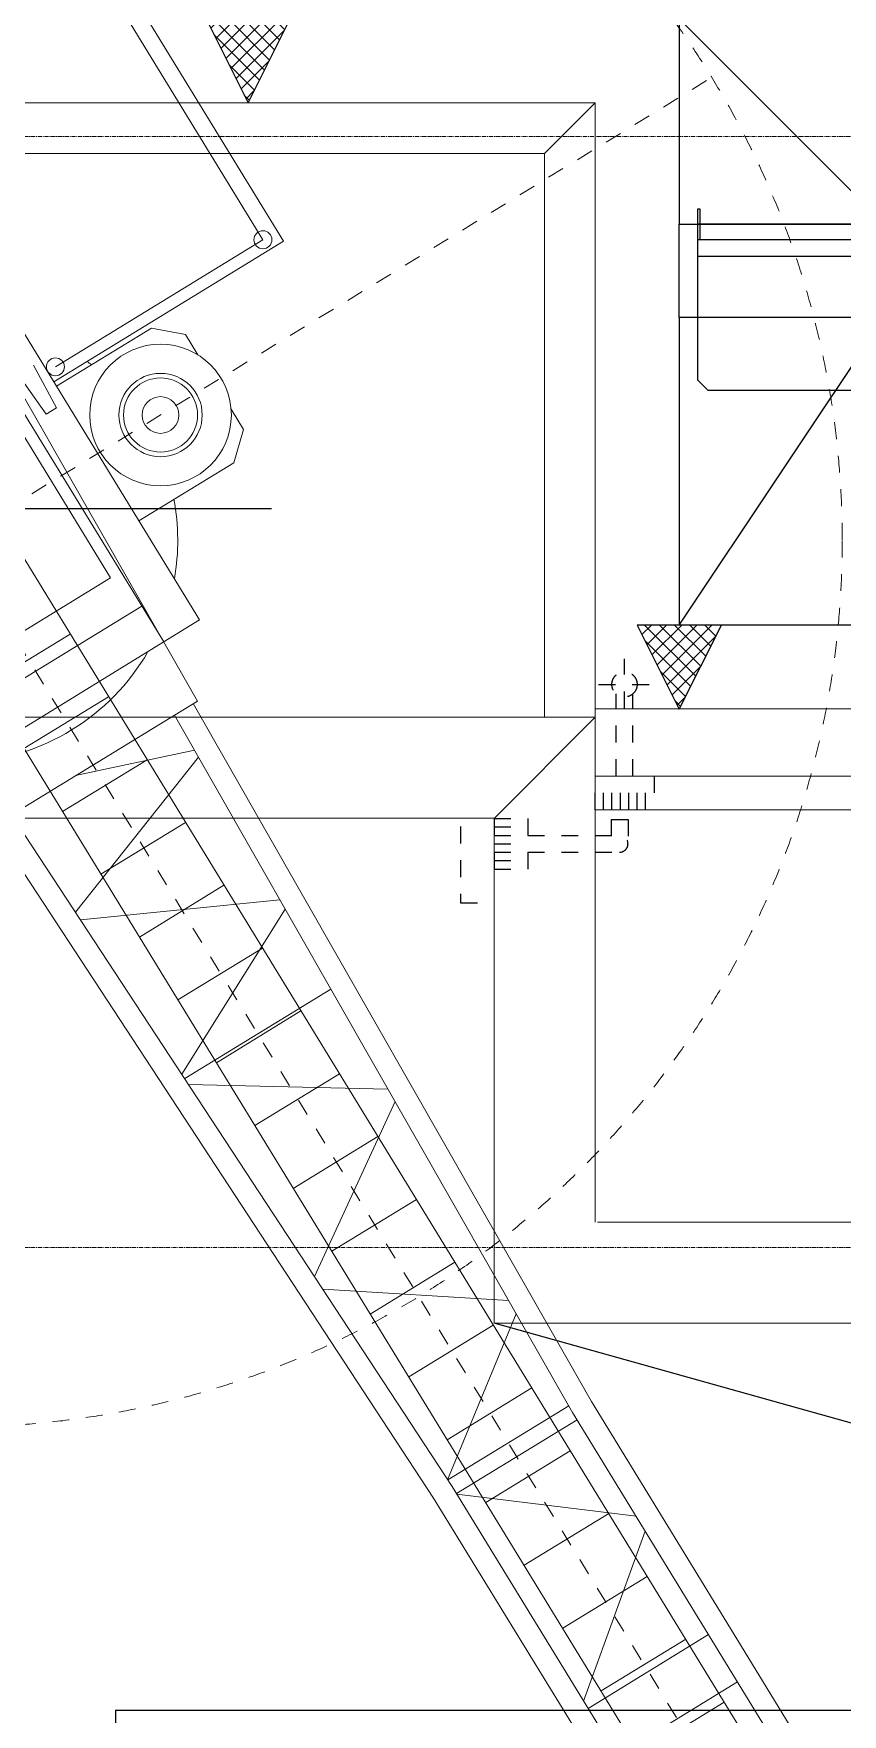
# Model space of a CAD drawing. Header units: millimetres. Extents: x 0 to 79600, y 0 to 55400.
# Drawn here: x 34941 to 37344, y 27415 to 32408 of the extents above; entities that cross this region are included whole.
import ezdxf

# ---------------------------------------------------------------- set-up
doc = ezdxf.new("R2010")
doc.units = ezdxf.units.MM
doc.header["$LTSCALE"] = 50
doc.linetypes.add('CENTER', pattern=[2, 1.25, -0.25, 0.25, -0.25])
doc.linetypes.add('JIS_02_1.0', pattern=[2, 1, -1])
for name, color, linetype in [('ANCHOR', 1, 'Continuous'), ('ASHIBA', 230, 'Continuous'), ('kutai', 7, 'Continuous'), ('kutai3', 253, 'Continuous'), ('kutai4', 252, 'JIS_02_1.0'), ('kutai5', 253, 'JIS_02_1.0'), ('MACHINE', 204, 'Continuous')]:
    doc.layers.add(name, color=color, linetype=linetype)
doc.layers.add('GRID', color=7, linetype='CENTER', lineweight=5)

# ---------------------------------------------------------------- blocks, each defined once
blk = doc.blocks.new('A$C28891C01')
at = {"color": 0, "linetype": 'JIS_02_1.0', "lineweight": -2}
for p, q in [((0, -2634), (0, 2634)), ((15000, 0), (-2634, 0))]:
    blk.add_line(p, q, dxfattribs=at)
at = {"color": 0, "linetype": 'ByBlock', "lineweight": -2}
for p, q in [((-250, 1295), (-2288, 1295)), ((-250, 495), (-250, 1295)), ((-285.168128, 1245.230849), (-2237.970331, 1245.230849)), ((-285.168128, 522.45979), (-285.168128, 1245.230849)), ((-234.361947, 825.503764), (-165.204502, 901.6298)), ((-165.204502, 901.6298), (-94.983466, 901.6298)), ((165.204503, 901.6298), (94.983467, 901.6298)), ((234.361947, 825.503764), (165.204503, 901.6298)), ((-234.361947, 495), (-234.361947, 825.503764)), ((234.361947, 495), (234.361947, 825.503764)), ((-1399.5, 495), (580, 495)), ((-323.74506, 469.406352), (-179.445445, 460.912191)), ((-179.445445, 460.912191), (-179.445445, 424.95379)), ((580, -495), (580, 495)), ((-1939.913542, 447.5), (781.818182, 363.581617)), ((-323.74506, 416.45972), (-179.445445, 424.95379)), ((580, 370), (-603.5, 370)), ((455, 370), (455, -370)), ((781.818182, 363.581617), (781.818182, -363.581616)), ((-335, 335), (335, 335)), ((335, 335), (335, -335)), ((781.818182, 348.560556), (3167.613636, 275)), ((781.818182, 283.531737), (3166.678938, 210)), ((901.851119, 279.830796), (781.818182, -60.913047)), ((925.228287, 279.110014), (1127.427152, -272.875673)), ((1155.114759, -272.021988), (1413.533081, 264.05425)), ((1445.382508, 263.072246), (1702.839786, -255.134138)), ((1718.75, -254.643583), (1718.75, 254.643584)), ((4036.931818, 275), (3167.613636, 275)), ((8866.477273, 275), (4036.931818, 275)), ((1740.086355, -253.985725), (2060.459364, 244.107755)), ((2103.202063, 242.789882), (2421.845463, -232.965239)), ((2466.397006, -231.591594), (2783.161573, 221.824883)), ((2829.570793, 220.39396), (3142.912336, -210.732788)), ((3143.465909, -210.71572), (3143.465909, 210.715721)), ((4036.931818, 210), (3166.678938, 210)), ((3191.761363, -210), (3191.761363, 210)), ((3528.086448, 210), (3193.497337, -210)), ((3914.450562, -210), (3579.867619, 210)), ((3940.340909, 210), (3940.340909, -210)), ((8866.477273, 210), (4036.931818, 210)), ((4104.545454, 210), (4104.545454, -210)), ((-1655.089838, 144.840938), (14903.409091, 144.840938)), ((414.526504, 144.840938), (414.526504, -149.726558)), ((633.392212, -149.726558), (633.392212, 144.840938)), ((852.257921, 144.840938), (852.257921, -149.726558)), ((1071.123631, -149.726558), (1071.123631, 144.840938)), ((1289.98934, 144.840938), (1289.98934, -149.726558)), ((1508.855049, -149.726558), (1508.855049, 144.840938)), ((1727.720758, 144.840938), (1727.720758, -149.726558)), ((1946.586468, -149.726558), (1946.586468, 144.840938)), ((2165.452176, 144.840938), (2165.452176, -149.726558)), ((2384.317885, 144.840938), (2384.317885, -149.726558)), ((2603.183595, 144.840938), (2603.183595, -149.726558)), ((2822.049304, -149.726558), (2822.049304, 144.840938)), ((3040.915013, 144.840938), (3040.915013, -149.726558)), ((3259.780722, -149.726558), (3259.780722, 144.840938)), ((3478.646432, 144.840938), (3478.646432, -149.726558)), ((3697.51214, -149.726558), (3697.51214, 144.840938)), ((3916.37785, 144.840938), (3916.37785, -149.726558)), ((4135.243559, -149.726558), (4135.243559, 144.840938)), ((-1655.089838, -149.726558), (14903.409091, -149.726558)), ((781.818182, -283.531736), (3166.678938, -210)), ((4036.931818, -210), (3166.678938, -210)), ((781.818182, -348.560555), (3167.613636, -275)), ((4036.931818, -275), (3167.613636, -275))]:
    blk.add_line(p, q, dxfattribs=at)
at = {"color": 0, "linetype": 'JIS_02_1.0', "lineweight": -2}
blk.add_circle((0, 0), 2634, dxfattribs=at)
at = {"color": 0, "linetype": 'ByBlock', "lineweight": -2}
for centre, radius in [((-285.168128, 1245.230849), 26.750718), ((0, 714), 210.30169), ((0, 714), 123.794849), ((0, 714), 109.953742), ((0, 714), 54.552591), ((-285.168128, 522.45979), 26.750718)]:
    blk.add_circle(centre, radius, dxfattribs=at)
for start, end in [(110.799197002, 112.258621), (48.590377999, 69.200802998), (331.496490001, 28.503509999)]:
    blk.add_arc((0, 0), 660, start, end, dxfattribs=at)
blk = doc.blocks.new('ｽﾃｯﾌﾟ500P')
at = {"color": 0, "linetype": 'ByBlock', "lineweight": -2}
for p, q in [((-250, 463.5), (-220, 493.5)), ((-250, 463.5), (-250, -45.5)), ((220, 493.5), (-220, 493.5)), ((220, 493.5), (250, 463.5)), ((250, 463.5), (250, -45.5)), ((250, 95.5), (-250, 95.5)), ((250, 45.5), (-250, 45.5)), ((-250, 0), (250, 0)), ((-244, 45.5), (-244, -45.5)), ((244, -45.5), (244, 45.5)), ((-244, -45.5), (-250, -45.5)), ((250, -45.5), (244, -45.5))]:
    blk.add_line(p, q, dxfattribs=at)

msp = doc.modelspace()

# ---------------------------------------------------------------- hatches: boundary and pattern name
at = {"layer": 'ANCHOR'}
h = msp.add_hatch(dxfattribs=at)
h.set_pattern_fill('ANSI37', color=256, scale=10, angle=540, style=0)
h.set_pattern_definition([(225, (255569.04, 66319.65), (22.4506403, -22.4506403), []), (315, (255569.04, 66319.65), (22.4506403, 22.4506403), [])])
h.paths.add_polyline_path([(35578.6, 32202.1), (35703.6, 32452.1), (35453.6, 32452.1)])
h = msp.add_hatch(dxfattribs=at)
h.set_pattern_fill('ANSI37', color=256, scale=10, angle=540, style=0)
h.set_pattern_definition([(225, (256850.04, 64518.65), (22.4506403, -22.4506403), []), (315, (256850.04, 64518.65), (22.4506403, 22.4506403), [])])
h.paths.add_polyline_path([(36859.6, 30401.1), (36984.6, 30651.1), (36734.6, 30651.1)])

# ---------------------------------------------------------------- linework, layer by layer
for points in [[(35578.6, 32202.1), (35703.6, 32452.1), (35453.6, 32452.1)], [(36859.6, 30401.1), (36984.6, 30651.1), (36734.6, 30651.1)]]:
    msp.add_lwpolyline(points, close=True, dxfattribs=at)
at = {"layer": 'ASHIBA'}
for points in [[(36859.6, 32452.1), (36859.6, 31842.1), (37469.6, 31842.1), (36859.6, 32452.1), (37469.6, 32452.1), (37469.6, 31842.1)], [(37469.6, 31565.1), (36859.6, 31565.1), (36859.6, 30651.1), (37469.6, 31565.1), (37469.6, 30651.1), (36859.6, 30651.1)]]:
    msp.add_lwpolyline(points, dxfattribs=at)
msp.add_lwpolyline([(36859.6, 31842.1), (37469.6, 31842.1), (37469.6, 31565.1), (36859.6, 31565.1)], close=True, dxfattribs=at)
at = {"layer": 'GRID', "ltscale": 0.2}
for p, q in [((11233.6, 32102.1), (50809.6, 32102.1)), ((11233.6, 28802.1), (50809.6, 28802.1))]:
    msp.add_line(p, q, dxfattribs=at)
at = {"layer": 'kutai', "lineweight": 20}
for p, q in [((36609.6, 32202.1), (34109.6, 32202.1)), ((36459.6, 32052.1), (36609.6, 32202.1)), ((36609.6, 32202.1), (36609.6, 28877.1)), ((36459.6, 32052.1), (34059.6, 32052.1)), ((36459.6, 32052.1), (36459.6, 30377.1)), ((36609.6, 30377.1), (34059.6, 30377.1)), ((36609.6, 30377.1), (36309.6, 30076)), ((36609.6, 30402.1), (39790.3, 30402.1)), ((36609.6, 30202.1), (44309.6, 30202.1)), ((36309.6, 30077.1), (33759.6, 30077.1)), ((36309.6, 30077.1), (36309.6, 28577.1)), ((44309.6, 30102.1), (36609.6, 30102.1)), ((46899.6, 28877.1), (36616.1, 28877.1)), ((46599.6, 28577.1), (36309.6, 28577.1))]:
    msp.add_line(p, q, dxfattribs=at)
at = {"layer": 'kutai3'}
for p, q in [((34543.2, 30996.9), (35648.3, 30996.9)), ((40409.6, 27427.1), (36309.6, 28577.1))]:
    msp.add_line(p, q, dxfattribs=at)
at = {"layer": 'kutai4', "linetype": 'Continuous'}
for q in [(35184.6, 20177.1), (44234.6, 27427.1)]:
    msp.add_line((35184.6, 27427.1), q, dxfattribs=at)
at = {"layer": 'kutai5'}
for p, q in [((36696.8, 30404), (36696.8, 30551)), ((36619.9, 30474.7), (36773.1, 30474.7)), ((36671.8, 30402.1), (36671.8, 30446.7)), ((36721.8, 30402.1), (36721.8, 30446.7)), ((36671.8, 30202.1), (36671.8, 30402.1)), ((36721.8, 30202.1), (36721.8, 30402.1)), ((36609.6, 30102.1), (36609.6, 30202.1)), ((36634.6, 30102.1), (36634.6, 30202.1)), ((36659.6, 30102.1), (36659.6, 30202.1)), ((36684.6, 30102.1), (36684.6, 30202.1)), ((36709.6, 30102.1), (36709.6, 30202.1)), ((36734.6, 30102.1), (36734.6, 30202.1)), ((36759.6, 30102.1), (36759.6, 30202.1)), ((36784.6, 30202.1), (36784.6, 30102.1)), ((36309.6, 30076), (36409.6, 30076)), ((36309.6, 30076), (36309.6, 29926)), ((36409.6, 30076), (36409.6, 29926)), ((36657.2, 30073.6), (36657.2, 30026)), ((36657.2, 30073.6), (36707.2, 30073.6)), ((36707.2, 30073.6), (36707.2, 30001)), ((36209.6, 30052.1), (36209.6, 29826)), ((36309.6, 30051), (36409.6, 30051)), ((36309.6, 30026), (36409.6, 30026)), ((36409.6, 30026), (36609.6, 30026)), ((36609.6, 30026), (36682.2, 30026)), ((36309.6, 30001), (36409.6, 30001)), ((36309.6, 29976), (36409.6, 29976)), ((36409.6, 29976), (36609.6, 29976)), ((36609.6, 29976), (36682.2, 29976)), ((36309.6, 29951), (36409.6, 29951)), ((36309.6, 29926), (36409.6, 29926)), ((36209.6, 29826), (36309.6, 29826))]:
    msp.add_line(p, q, dxfattribs=at)
msp.add_circle((36696.8, 30474.7), 37.5, dxfattribs=at)
msp.add_arc((36682.2, 30001), 25, 270, 90, dxfattribs=at)

# ---------------------------------------------------------------- block references
at = {"layer": 'ASHIBA', "rotation": 180}
msp.add_blockref('ｽﾃｯﾌﾟ500P', (37164.6, 31842.1), dxfattribs=at)
at = {"layer": 'MACHINE', "color": 251, "lineweight": 5, "rotation": 301.4865303093757}
msp.add_blockref('A$C28891C01', (34709.6, 30902.1), dxfattribs=at)

doc.saveas('drawing.dxf')
